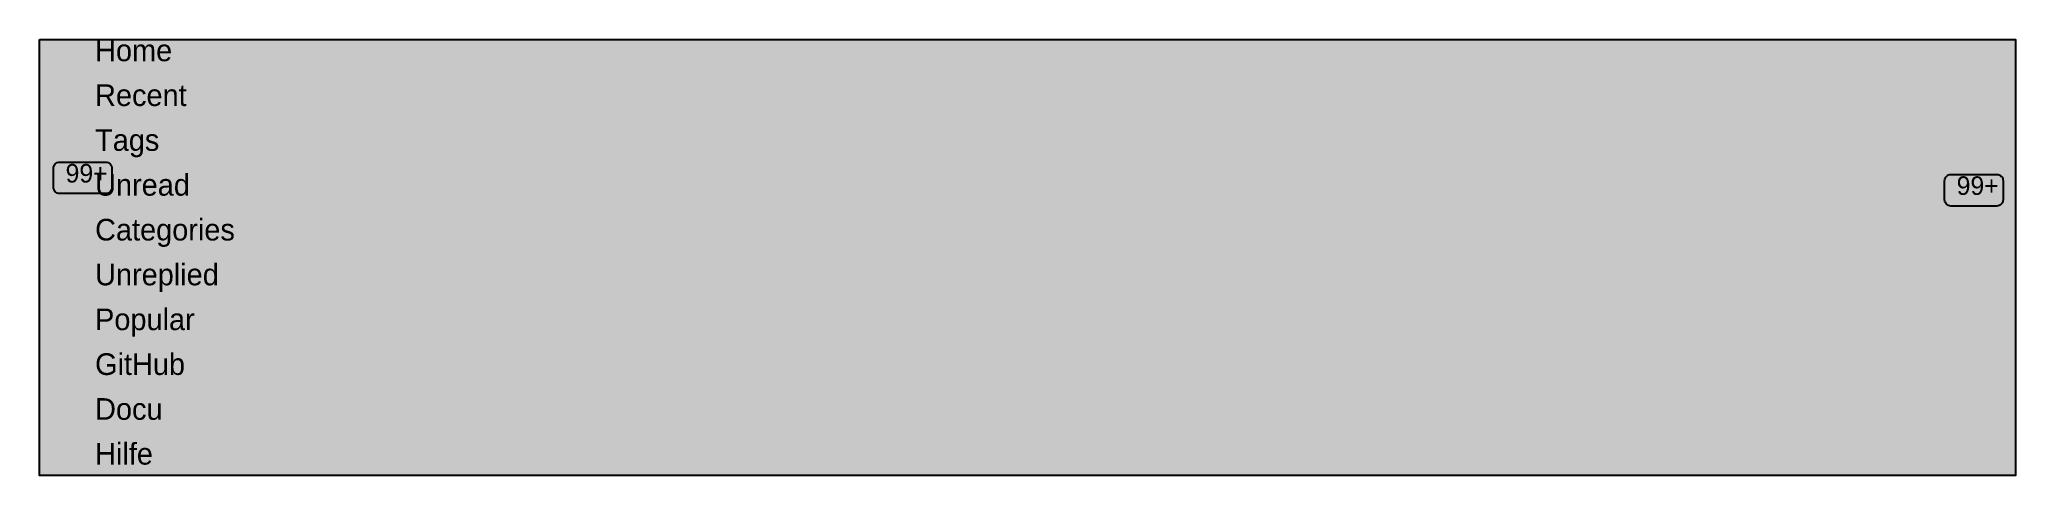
# Model space of a CAD drawing. Extents: x 0 to 1280, y 438 to 720.
import ezdxf

# ---------------------------------------------------------------- set-up
doc = ezdxf.new("R2010")
doc.units = 0

msp = doc.modelspace()

# ---------------------------------------------------------------- hatches: boundary and pattern name
at = {"true_color": 0xffffff}
msp.add_hatch(color=256, dxfattribs=at).paths.add_polyline_path([(0, 720), (1280, 720), (1280, 438), (0, 438)], flags=0)
at = {"true_color": 0x0d6efd}
for points in [[(13.1, 640.7), (42.9, 640.7), (42.9, 640.7), (43.7, 640.6), (44.5, 640.4), (45.2, 640), (45.8, 639.5), (46.3, 638.9), (46.6, 638.2), (46.9, 637.5), (46.9, 636.7), (46.9, 624.3), (46.9, 624.3), (46.9, 623.5), (46.6, 622.8), (46.3, 622.1), (45.8, 621.5), (45.2, 621), (44.5, 620.6), (43.7, 620.4), (42.9, 620.3), (13.1, 620.3), (13.1, 620.3), (12.3, 620.4), (11.5, 620.6), (10.8, 621), (10.2, 621.5), (9.7, 622.1), (9.4, 622.8), (9.1, 623.5), (9.1, 624.3), (9.1, 636.7), (9.1, 636.7), (9.1, 637.5), (9.4, 638.2), (9.7, 638.9), (10.2, 639.5), (10.8, 640), (11.5, 640.4), (12.3, 640.6), (13.1, 640.7)], [(1238.1, 632.7), (1268, 632.7), (1268, 632.7), (1268.8, 632.6), (1269.5, 632.4), (1270.2, 632), (1270.8, 631.5), (1271.3, 630.9), (1271.7, 630.2), (1271.9, 629.5), (1272, 628.7), (1272, 616.3), (1272, 616.3), (1271.9, 615.5), (1271.7, 614.8), (1271.3, 614.1), (1270.8, 613.5), (1270.2, 613), (1269.5, 612.6), (1268.8, 612.4), (1268, 612.3), (1238.1, 612.3), (1238.1, 612.3), (1237.3, 612.4), (1236.6, 612.6), (1235.9, 613), (1235.3, 613.5), (1234.8, 614.1), (1234.4, 614.8), (1234.2, 615.5), (1234.1, 616.3), (1234.1, 628.7), (1234.1, 628.7), (1234.2, 629.5), (1234.4, 630.2), (1234.8, 630.9), (1235.3, 631.5), (1235.9, 632), (1236.6, 632.4), (1237.3, 632.6), (1238.1, 632.7)]]:
    msp.add_hatch(color=256, dxfattribs=at).paths.add_polyline_path(points, flags=0)

# ---------------------------------------------------------------- linework, layer by layer
at = {"true_color": 0xffffff}
msp.add_lwpolyline([(0, 720), (1280, 720), (1280, 438), (0, 438)], close=True, dxfattribs=at)
at = {"true_color": 0x0d6efd}
for points in [[(13.1, 640.7), (42.9, 640.7), (42.9, 640.7), (43.7, 640.6), (44.5, 640.4), (45.2, 640), (45.8, 639.5), (46.3, 638.9), (46.6, 638.2), (46.9, 637.5), (46.9, 636.7), (46.9, 624.3), (46.9, 624.3), (46.9, 623.5), (46.6, 622.8), (46.3, 622.1), (45.8, 621.5), (45.2, 621), (44.5, 620.6), (43.7, 620.4), (42.9, 620.3), (13.1, 620.3), (13.1, 620.3), (12.3, 620.4), (11.5, 620.6), (10.8, 621), (10.2, 621.5), (9.7, 622.1), (9.4, 622.8), (9.1, 623.5), (9.1, 624.3), (9.1, 636.7), (9.1, 636.7), (9.1, 637.5), (9.4, 638.2), (9.7, 638.9), (10.2, 639.5), (10.8, 640), (11.5, 640.4), (12.3, 640.6), (13.1, 640.7)], [(1238.1, 632.7), (1268, 632.7), (1268, 632.7), (1268.8, 632.6), (1269.5, 632.4), (1270.2, 632), (1270.8, 631.5), (1271.3, 630.9), (1271.7, 630.2), (1271.9, 629.5), (1272, 628.7), (1272, 616.3), (1272, 616.3), (1271.9, 615.5), (1271.7, 614.8), (1271.3, 614.1), (1270.8, 613.5), (1270.2, 613), (1269.5, 612.6), (1268.8, 612.4), (1268, 612.3), (1238.1, 612.3), (1238.1, 612.3), (1237.3, 612.4), (1236.6, 612.6), (1235.9, 613), (1235.3, 613.5), (1234.8, 614.1), (1234.4, 614.8), (1234.2, 615.5), (1234.1, 616.3), (1234.1, 628.7), (1234.1, 628.7), (1234.2, 629.5), (1234.4, 630.2), (1234.8, 630.9), (1235.3, 631.5), (1235.9, 632), (1236.6, 632.4), (1237.3, 632.6), (1238.1, 632.7)]]:
    msp.add_lwpolyline(points, close=True, dxfattribs=at)

# ---------------------------------------------------------------- texts
at = {"true_color": 0x343a40}
for s, p in [('Home', (36, 706)), ('Recent', (36, 677)), ('Tags', (36, 648)), ('Unread', (36, 619)), ('Categories', (36, 590)), ('Unreplied', (36, 561)), ('Popular', (36, 532)), ('GitHub', (36, 503)), ('Docu', (36, 474)), ('Hilfe', (36, 445))]:
    msp.add_text(s, height=14, dxfattribs=at).set_placement(p)
at = {"true_color": 0xffffff}
for p in [(16.9, 627.5), (1241.9, 619.5)]:
    msp.add_text('99+', height=12, dxfattribs=at).set_placement(p)

doc.saveas('drawing.dxf')
